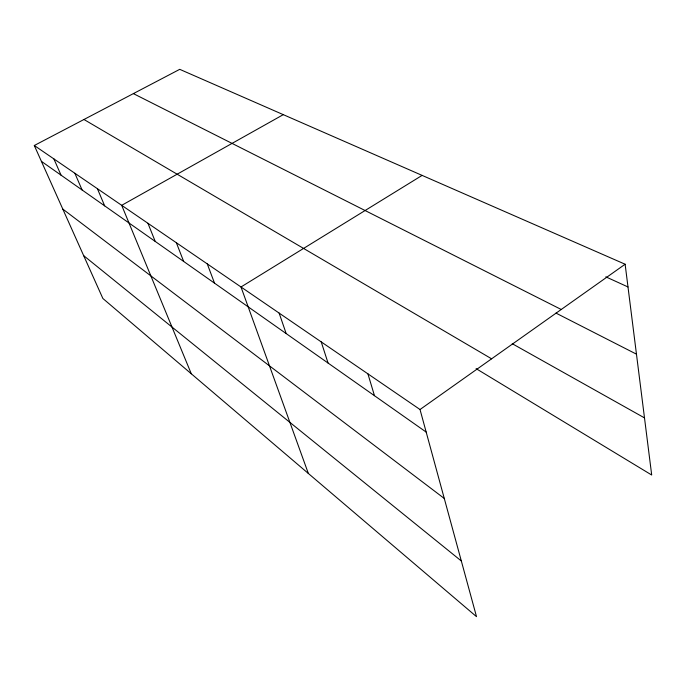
<?xml version="1.0" encoding="UTF-8"?>
<svg xmlns="http://www.w3.org/2000/svg" width="686" height="686" viewBox="0 0 686 686"><rect width="100%" height="100%" fill="white"/><g stroke="black" fill="none" stroke-linecap="round" stroke-linejoin="round"><path stroke-width="1.03" d="M625.126 264.23L179.732 69.337L34.3 145.501L420.021 409.516L625.126 264.23L651.7 475.021L476.101 368.631M422.113 175.393L241 286.98L308.348 473.469M283.292 114.648L121.696 205.32L191.3 373.793M605.824 276.844L627.99 286.962M133.376 93.613L561.234 309.489M555.986 313.09L636.462 354.165M512.236 343.695L644.497 417.894M83.958 119.493L491.605 358.812M41.4 161.339L426.169 432.077M62.795 209.076L444.279 498.456M83.666 255.638L461.326 560.977M34.3 145.501L102.874 298.487L476.513 616.663L420.021 409.516M53.885 158.903L61.045 175.162M74.868 173.266L82.088 189.962M97.412 188.701L104.675 205.86M147.927 223.276L155.233 241.438M176.362 242.733L183.651 261.426M207.266 263.896L214.521 283.147M279.133 313.082L286.165 333.559M321.22 341.885L328.054 363.031M367.919 373.853L374.47 395.693"/></g></svg>
